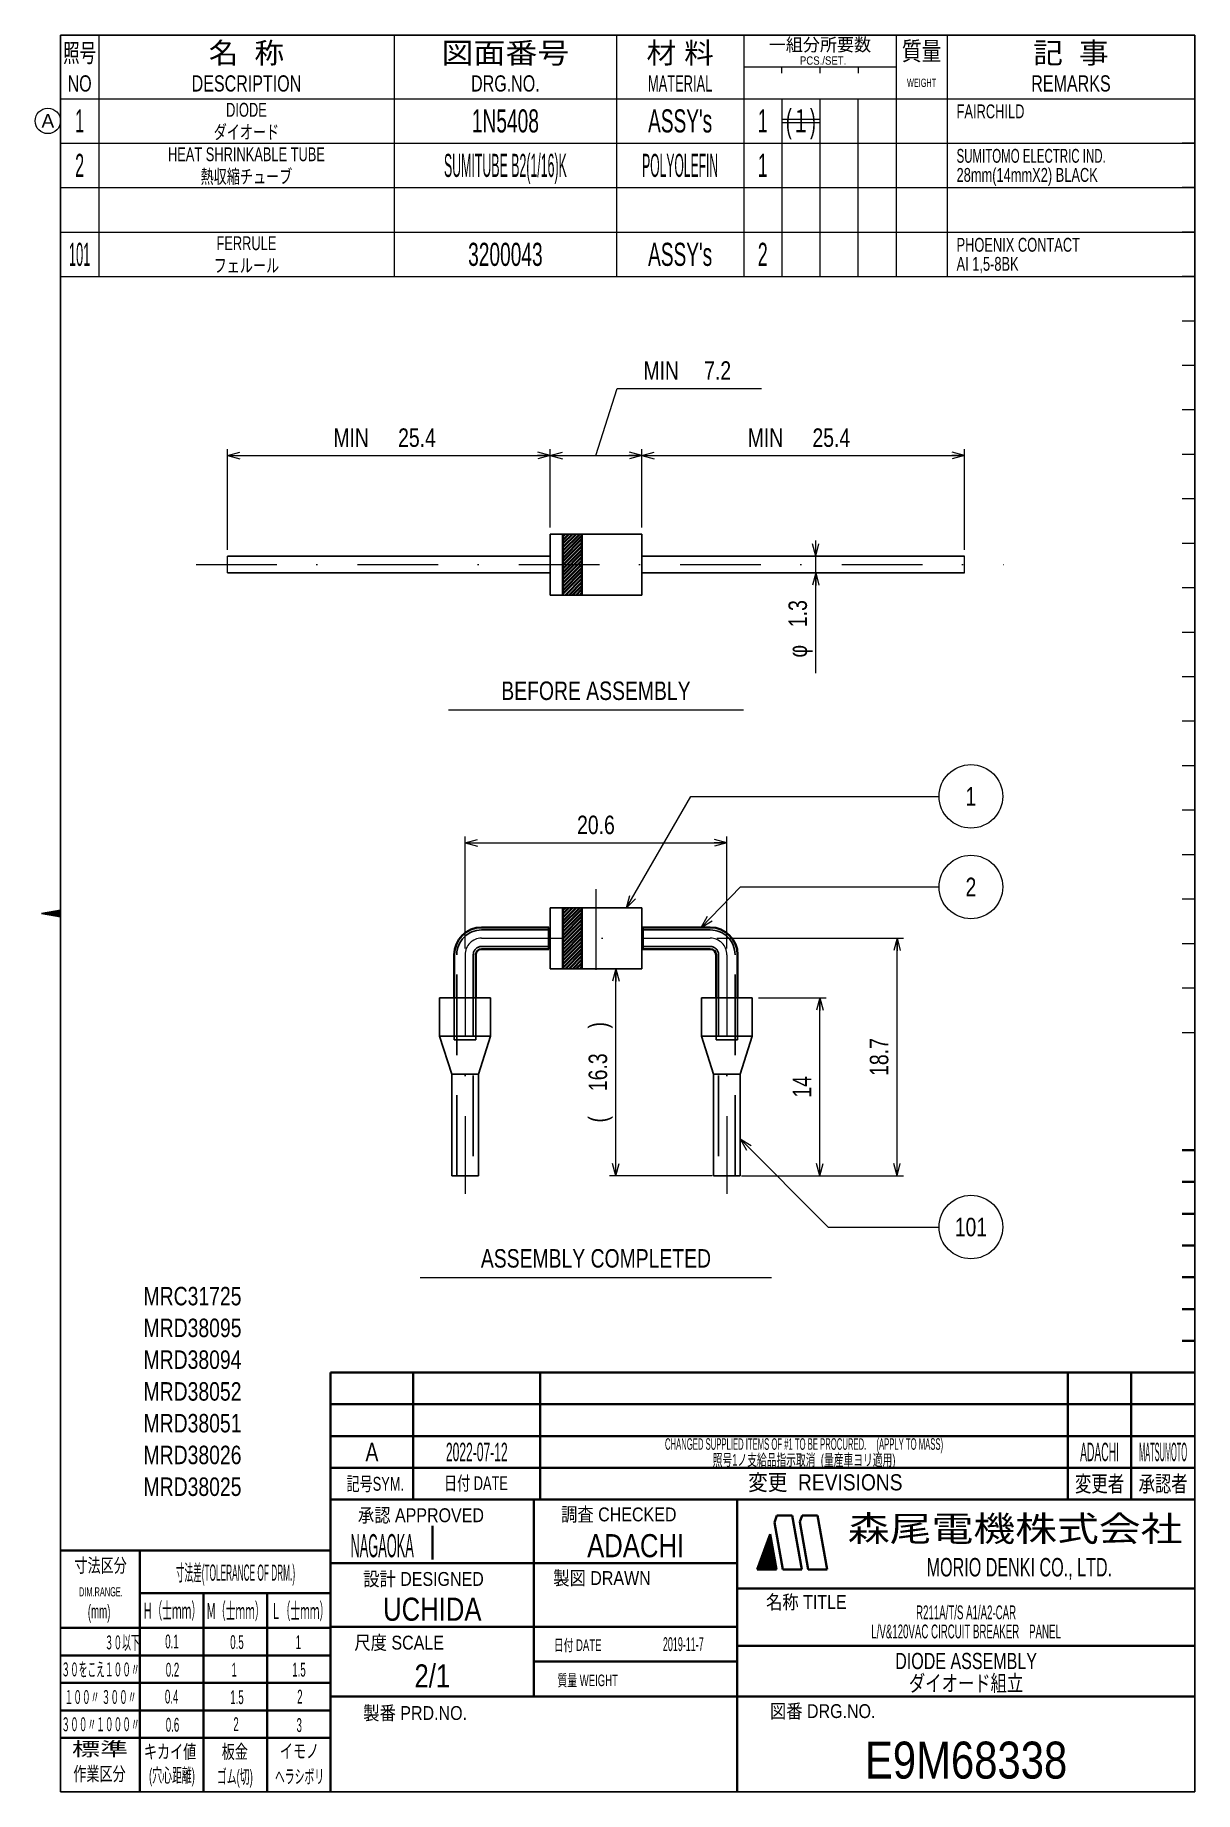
# Model space of a CAD drawing. Header units: millimetres. Extents: x 17 to 199, y 10 to 287.
import ezdxf
from ezdxf.enums import TextEntityAlignment as Align

# ---------------------------------------------------------------- set-up
doc = ezdxf.new("R2010")
doc.units = ezdxf.units.MM
doc.linetypes.add('DASHDOT', pattern=[25.3, 12.7, -6.3, 0, -6.3])
doc.linetypes.add('DASHED', pattern=[19, 12.7, -6.3])
for name, color, linetype in [('GR01_01', 7, 'Continuous'), ('GR01_02', 7, 'Continuous'), ('GR01_03', 7, 'Continuous'), ('GR01_04', 7, 'Continuous'), ('GR01_15', 7, 'Continuous'), ('GR01_16', 7, 'Continuous'), ('図面枠E9M', 7, 'Continuous'), ('表題、部品表', 7, 'Continuous'), ('表題、部品表_02', 7, 'Continuous'), ('表題、部品表_03', 7, 'Continuous'), ('表題、部品表_改訂', 7, 'Continuous')]:
    doc.layers.add(name, color=color, linetype=linetype)
doc.styles.add('HG丸ｺﾞｼｯｸM-PRO', font='')
doc.styles.get('HG丸ｺﾞｼｯｸM-PRO').set_extended_font_data('HG丸ｺﾞｼｯｸM-PRO')
pattern_1 = [(45, (0, 0), (-0.2828427, 0.2828427), [])]

# ---------------------------------------------------------------- blocks, each defined once
blk = doc.blocks.new('BLKF024')
at = {"layer": '図面枠E9M', "color": 4, "linetype": 'Continuous', "lineweight": 13}
for p, q in [((17.775844, 148.495693), (17.786182, 148.50603)), ((17.897062, 148.47549), (17.955887, 148.534315)), ((18.018281, 148.455287), (18.125593, 148.562599)), ((18.139499, 148.435083), (18.295299, 148.590883)), ((18.260717, 148.41488), (18.465004, 148.619167)), ((18.381936, 148.394677), (18.63471, 148.647452)), ((18.503154, 148.374474), (18.804416, 148.675736)), ((18.624372, 148.354271), (18.974121, 148.70402)), ((18.745591, 148.334068), (19.143827, 148.732304)), ((18.866809, 148.313865), (19.313532, 148.760589)), ((18.988027, 148.293662), (19.483238, 148.788873)), ((19.109245, 148.273459), (19.652944, 148.817157)), ((19.230464, 148.253256), (19.822649, 148.845442)), ((19.351682, 148.233053), (19.992355, 148.873726)), ((19.4729, 148.21285), (20.162061, 148.90201)), ((19.594119, 148.192647), (20.331766, 148.930294)), ((19.715337, 148.172444), (20.501472, 148.958579)), ((19.836555, 148.152241), (20.671177, 148.986863)), ((19.957774, 148.132038), (20.75, 148.924264)), ((20.078992, 148.111835), (20.75, 148.782843)), ((20.20021, 148.091632), (20.75, 148.641421)), ((20.321429, 148.071429), (20.75, 148.5)), ((20.442647, 148.051226), (20.75, 148.358579)), ((20.563865, 148.031022), (20.75, 148.217157)), ((20.685083, 148.010819), (20.75, 148.075736))]:
    blk.add_line(p, q, dxfattribs=at)
blk = doc.blocks.new('BLKF025')
at = {"layer": '図面枠E9M', "color": 3, "linetype": 'Continuous', "lineweight": 35}
for p, q in [((131.756831, 48.999879), (132.5833, 49.826349)), ((131.83776, 49.22223), (132.562102, 49.946572)), ((131.918689, 49.44458), (132.540903, 50.066794)), ((131.999617, 49.66693), (132.519705, 50.187017)), ((132.080546, 49.88928), (132.498506, 50.30724)), ((132.161475, 50.111631), (132.477307, 50.427463)), ((132.242404, 50.333981), (132.456109, 50.547686)), ((132.323333, 50.556331), (132.43491, 50.667909)), ((132.404262, 50.778681), (132.413712, 50.788131)), ((130.407871, 45.246757), (132.943675, 47.782561)), ((130.461969, 45.442276), (132.922477, 47.902784)), ((130.542898, 45.664626), (132.901278, 48.023006)), ((130.549292, 45.246757), (132.964874, 47.662338)), ((130.623827, 45.886976), (132.88008, 48.143229)), ((130.690714, 45.246757), (132.986072, 47.542115)), ((130.704756, 46.109327), (132.858881, 48.263452)), ((130.785684, 46.331677), (132.837682, 48.383675)), ((130.832135, 45.246757), (133.007271, 47.421892)), ((130.866613, 46.554027), (132.816484, 48.503898)), ((130.947542, 46.776377), (132.795285, 48.624121)), ((130.973556, 45.246757), (133.028469, 47.301669)), ((131.028471, 46.998727), (132.774087, 48.744343)), ((131.1094, 47.221078), (132.752888, 48.864566)), ((131.114978, 45.246757), (133.049668, 47.181447)), ((131.190329, 47.443428), (132.73169, 48.984789)), ((131.256399, 45.246757), (133.070866, 47.061224)), ((131.271258, 47.665778), (132.710491, 49.105012)), ((131.352186, 47.888128), (132.689293, 49.225235)), ((131.433115, 48.110479), (132.668094, 49.345457)), ((131.514044, 48.332829), (132.646896, 49.46568)), ((131.594973, 48.555179), (132.625697, 49.585903)), ((131.675902, 48.777529), (132.604499, 49.706126)), ((131.397821, 45.246757), (133.092065, 46.941001)), ((131.539242, 45.246757), (133.113263, 46.820778)), ((131.680663, 45.246757), (133.134462, 46.700555)), ((131.822085, 45.246757), (133.15566, 46.580332)), ((131.963506, 45.246757), (133.176859, 46.46011)), ((132.104927, 45.246757), (133.198057, 46.339887)), ((132.246349, 45.246757), (133.219256, 46.219664)), ((132.38777, 45.246757), (133.240455, 46.099441)), ((132.529191, 45.246757), (133.261653, 45.979218)), ((132.670613, 45.246757), (133.282852, 45.858995)), ((132.812034, 45.246757), (133.30405, 45.738773)), ((132.953455, 45.246757), (133.325249, 45.61855)), ((133.094877, 45.246757), (133.346447, 45.498327)), ((133.236298, 45.246757), (133.367646, 45.378104)), ((133.37772, 45.246757), (133.388844, 45.257881))]:
    blk.add_line(p, q, dxfattribs=at)
blk = doc.blocks.new('BLKF023')
at = {"layer": '図面枠E9M', "color": 2, "linetype": 'Continuous', "lineweight": 25}
for p, q in [((20.75, 286.75), (20.75, 10.25)), ((20.75, 286.75), (199.25, 286.75)), ((199.25, 286.75), (199.25, 10.25)), ((20.75, 10.25), (199.25, 10.25))]:
    blk.add_line(p, q, dxfattribs=at)
at = {"layer": '図面枠E9M', "color": 4, "linetype": 'Continuous', "lineweight": 13}
for p, q in [((199.25, 269.75), (197.25, 269.75)), ((199.25, 262.75), (197.25, 262.75)), ((199.25, 255.75), (197.25, 255.75)), ((199.25, 248.75), (197.25, 248.75)), ((199.25, 241.75), (197.25, 241.75)), ((199.25, 234.75), (197.25, 234.75)), ((199.25, 227.75), (197.25, 227.75)), ((199.25, 220.75), (197.25, 220.75)), ((199.25, 213.75), (197.25, 213.75)), ((199.25, 206.75), (197.25, 206.75)), ((199.25, 199.75), (197.25, 199.75)), ((199.25, 192.75), (197.25, 192.75)), ((199.25, 185.75), (197.25, 185.75)), ((199.25, 178.75), (197.25, 178.75)), ((199.25, 171.75), (197.25, 171.75)), ((199.25, 164.75), (197.25, 164.75)), ((199.25, 157.75), (197.25, 157.75)), ((199.25, 150.75), (197.25, 150.75)), ((20.75, 149), (17.75, 148.5)), ((17.75, 148.5), (20.75, 148)), ((199.25, 143.75), (197.25, 143.75)), ((199.25, 136.75), (197.25, 136.75)), ((197.25, 129.75), (199.25, 129.75))]:
    blk.add_line(p, q, dxfattribs=at)
at = {"layer": '図面枠E9M', "color": 3, "linetype": 'Continuous', "lineweight": 35}
for p, q in [((199.25, 111.25), (197.25, 111.25)), ((199.25, 106.25), (197.25, 106.25)), ((199.25, 101.25), (197.25, 101.25)), ((199.25, 96.25), (197.25, 96.25)), ((199.25, 91.25), (197.25, 91.25)), ((199.25, 86.25), (197.25, 86.25)), ((199.25, 81.25), (197.25, 81.25)), ((63.25, 76.25), (199.25, 76.25)), ((63.25, 76.25), (63.25, 10.25)), ((76.25, 76.25), (76.25, 56.25)), ((96.25, 56.25), (96.25, 76.25)), ((179.25, 56.25), (179.25, 76.25)), ((189.25, 56.25), (189.25, 76.25)), ((63.25, 71.25), (199.25, 71.25)), ((63.25, 66.25), (199.25, 66.25)), ((63.25, 61.25), (199.25, 61.25)), ((63.25, 56.25), (199.25, 56.25)), ((95.25, 56.25), (95.25, 25.25)), ((127.25, 56.25), (127.25, 10.25)), ((133.09, 52.65), (133.48, 53.75)), ((134.39, 45.25), (133.09, 52.65)), ((133.48, 53.75), (135.89, 53.75)), ((137.39, 45.25), (135.89, 53.75)), ((137.43, 53.75), (137.07, 52.76)), ((138.39, 45.25), (137.07, 52.76)), ((137.43, 53.75), (139.89, 53.75)), ((141.39, 45.25), (139.89, 53.75)), ((79.27, 52.11), (79.27, 46.8)), ((130.39, 45.25), (132.41, 50.8)), ((133.39, 45.25), (132.41, 50.8)), ((20.75, 48.25), (63.25, 48.25)), ((33.25, 48.25), (33.25, 10.25)), ((63.25, 46.25), (127.25, 46.25)), ((130.39, 45.25), (133.39, 45.25)), ((134.39, 45.25), (137.39, 45.25)), ((138.39, 45.25), (141.39, 45.25)), ((33.25, 41.55), (63.25, 41.55)), ((43.25, 41.55), (43.25, 10.25)), ((53.25, 41.55), (53.25, 10.25)), ((127.25, 42.25), (199.25, 42.25)), ((20.75, 36.05), (63.25, 36.05)), ((63.25, 36.25), (127.25, 36.25)), ((127.25, 33.25), (199.25, 33.25)), ((20.75, 31.73), (63.25, 31.73)), ((95.25, 30.75), (127.25, 30.75)), ((20.75, 27.4), (63.25, 27.4)), ((63.25, 25.25), (199.25, 25.25)), ((20.75, 23.08), (63.25, 23.08)), ((20.75, 18.75), (63.25, 18.75))]:
    blk.add_line(p, q, dxfattribs=at)
at = {"layer": '図面枠E9M', "color": 4, "linetype": 'Continuous', "lineweight": 13}
blk.add_blockref('BLKF024', (0, 0), dxfattribs=at)
at = {"layer": '図面枠E9M', "color": 3, "linetype": 'Continuous', "lineweight": 35}
blk.add_blockref('BLKF025', (0, 0), dxfattribs=at)
at = {"layer": '図面枠E9M', "color": 4, "linetype": 'Continuous', "lineweight": 13, "style": 'HG丸ｺﾞｼｯｸM-PRO'}
for s, height, width, p in [('記号SYM.', 2.182, 0.69227, (70.28, 58.74)), ('日付 DATE', 2.182, 0.692507, (86.12, 58.83)), ('変更  REVISIONS', 2.5455, 0.887352, (141.1, 58.97)), ('変更者', 2.545, 0.741121, (184.25, 58.75)), ('承認者', 2.545, 0.741121, (194.25, 58.75)), ('調査 CHECKED', 2.182, 0.863174, (108.59, 53.92)), ('承認 APPROVED', 2.1818, 0.863151, (77.46, 53.79)), ('寸法差(TOLERANCE OF DRM.)', 2.5455, 0.382528, (48.27, 44.75)), ('設計 DESIGNED', 2.1818, 0.862613, (77.86, 43.76)), ('製図 DRAWN', 2.182, 0.863099, (105.95, 43.9)), ('DIM.RANGE.', 1.455, 0.522543, (27.1, 41.74)), ('名称 TITLE', 2.182, 0.862489, (138.11, 40.12)), ('Ｈ（士ｍｍ）', 2.545, 0.439786, (38.28, 38.76)), ('Ｍ（士ｍｍ）', 2.545, 0.439786, (48.27, 38.71)), ('Ｌ（士ｍｍ）', 2.545, 0.439786, (58.45, 38.71)), ('３０以下', 2.182, 0.44793, (30.45, 33.77)), ('0.1', 2.182, 0.522424, (38.28, 33.92)), ('0.5', 2.182, 0.522424, (48.51, 33.82)), ('1', 2.18, 0.521199, (58.17, 33.82)), ('尺度 SCALE', 2.182, 0.862581, (74.03, 33.74)), ('日付 DATE', 1.818, 0.618255, (102.13, 33.34)), ('３０をこえ１００〃', 2.182, 0.44793, (27.04, 29.52)), ('0.2', 2.182, 0.522424, (38.37, 29.48)), ('1', 2.18, 0.521199, (48.08, 29.48)), ('1.5', 2.182, 0.522424, (58.27, 29.48)), ('質量 WEIGHT', 1.818, 0.618812, (103.71, 27.8)), ('１００〃 ３００〃', 2.182, 0.448161, (27.04, 25.18)), ('0.4', 2.182, 0.522424, (38.23, 25.24)), ('1.5', 2.182, 0.522424, (48.51, 25.15)), ('2', 2.18, 0.521199, (58.41, 25.24)), ('製番 PRD.NO.', 2.182, 0.863299, (76.54, 22.66)), ('図番 DRG.NO.', 2.182, 0.863083, (140.68, 22.96)), ('３００〃１０００〃', 2.182, 0.44793, (27.04, 20.89)), ('0.6', 2.182, 0.522424, (38.37, 20.81)), ('2', 2.18, 0.521199, (48.37, 20.9)), ('3', 2.18, 0.521199, (58.31, 20.76)), ('キカイ値', 2.182, 0.692256, (37.99, 16.58)), ('板金', 2.182, 0.692256, (48.18, 16.58)), ('イモノ', 2.182, 0.692256, (58.36, 16.67))]:
    blk.add_text(s, height=height, dxfattribs=dict(at, width=width)).set_placement(p, align=Align.MIDDLE_CENTER)
at = {"layer": '図面枠E9M', "color": 2, "linetype": 'Continuous', "lineweight": 25, "style": 'HG丸ｺﾞｼｯｸM-PRO', "width": 1.206081}
blk.add_text('森尾電機株式会社', height=4, dxfattribs=at).set_placement((170.97, 51.68), align=Align.MIDDLE_CENTER)
at = {"layer": '図面枠E9M', "color": 4, "linetype": 'Continuous', "lineweight": 13, "style": 'HG丸ｺﾞｼｯｸM-PRO'}
for s, width, p in [('寸法区分', 0.692256, (27.06, 44.15)), ('(mm)', 0.521312, (26.82, 36.89)), ('標準', 1.489301, (26.96, 15.25)), ('作業区分', 0.692256, (26.87, 11.35)), ('(穴心距離)', 0.521231, (38.28, 11.11)), ('ゴム(切)', 0.521232, (48.18, 10.92)), ('ヘラシボリ', 0.521228, (58.36, 10.92))]:
    blk.add_text(s, height=2.182, dxfattribs=dict(at, width=width)).set_placement(p, align=Align.BOTTOM_CENTER)
at = {"layer": '図面枠E9M', "color": 3, "linetype": 'Continuous', "lineweight": 35, "style": 'HG丸ｺﾞｼｯｸM-PRO', "width": 0.652197}
blk.add_text('MORIO DENKI CO., LTD.', height=2.9091, dxfattribs=at).set_placement((171.63, 45.61), align=Align.MIDDLE_CENTER)
blk = doc.blocks.new('BLKF026')
at = {"layer": '図面枠E9M', "color": 3, "linetype": 'Continuous', "lineweight": 35, "style": 'HG丸ｺﾞｼｯｸM-PRO'}
for s, height, width, p in [('A', 2.91, 0.782973, (69.75, 63.75)), ('2022-07-12', 2.909, 0.488281, (86.25, 63.75)), ('CHANGED SUPPLIED ITEMS OF #1 TO BE PROCURED.\u3000 (APPLY TO MASS)', 1.8182, 0.497754, (137.75, 65)), ('ADACHI', 2.909, 0.415454, (184.25, 63.75)), ('MATSUMOTO', 2.909, 0.26157, (194.25, 63.75)), ('NAGAOKA', 3.636, 0.414524, (71.36, 49)), ('ADACHI', 3.636, 0.830909, (111.25, 49)), ('UCHIDA', 3.636, 0.830691, (79.25, 39)), ('R211A/T/S A1/A2-CAR', 2.1818, 0.521924, (163.25, 38.5)), ('L/V&120VAC CIRCUIT BREAKER\u3000PANEL', 2.1818, 0.522042, (163.25, 35.5)), ('2019-11-7', 2.182, 0.482367, (118.75, 33.5)), ('2/1', 3.636, 0.828847, (79.25, 28.5)), ('DIODE ASSEMBLY', 2.5455, 0.741827, (163.25, 30.85)), ('ダイオード組立', 2.545, 0.741121, (163.25, 27.35)), ('E9M68338', 5.818, 0.845879, (163.25, 15.25))]:
    blk.add_text(s, height=height, dxfattribs=dict(at, width=width)).set_placement(p, align=Align.MIDDLE_CENTER)
blk = doc.blocks.new('BLKF028')
at = {"layer": '表題、部品表', "color": 4, "linetype": 'Continuous', "lineweight": 13}
for p, q in [((20.75, 286.75), (20.75, 276.75)), ((20.75, 286.75), (199.25, 286.75)), ((26.75, 286.75), (26.75, 276.75)), ((73.25, 286.75), (73.25, 276.75)), ((108.25, 286.75), (108.25, 276.75)), ((128.25, 286.75), (128.25, 276.75)), ((152.25, 286.75), (152.25, 276.75)), ((160.25, 286.75), (160.25, 276.75)), ((199.25, 286.75), (199.25, 276.75)), ((128.25, 281.75), (152.25, 281.75)), ((134.25, 280.75), (134.25, 281.75)), ((140.25, 281.75), (140.25, 280.75)), ((146.25, 281.75), (146.25, 280.75)), ((20.75, 276.75), (199.25, 276.75))]:
    blk.add_line(p, q, dxfattribs=at)
at = {"layer": '表題、部品表', "color": 3, "linetype": 'Continuous', "lineweight": 35, "style": 'HG丸ｺﾞｼｯｸM-PRO'}
for s, height, width, p in [('照号', 2.909, 0.651535, (23.75, 283.95)), ('名  称', 3.273, 1.042426, (50, 283.95)), ('図面番号', 3.273, 1.127518, (90.75, 283.95)), ('材 料', 3.273, 1.042439, (118.25, 283.95)), ('一組分所要数', 2.036, 0.966638, (140.25, 285.25)), ('質量', 2.909, 0.781842, (156.25, 284.25)), ('記  事', 3.273, 1.042426, (179.75, 283.95)), ('PCS./SET.', 1.309, 0.862935, (140.75, 282.75)), ('NO', 2.545, 0.740841, (23.75, 279.15)), ('DESCRIPTION', 2.5455, 0.741365, (50, 279.15)), ('DRG.NO.', 2.545, 0.741189, (90.75, 279.15)), ('MATERIAL', 2.545, 0.594756, (118.25, 279.15)), ('WEIGHT', 1.309, 0.635507, (156.25, 279.25)), ('REMARKS', 2.545, 0.742803, (179.75, 279.15))]:
    blk.add_text(s, height=height, dxfattribs=dict(at, width=width)).set_placement(p, align=Align.MIDDLE_CENTER)
blk = doc.blocks.new('BLKF027')
at = {"layer": '表題、部品表', "color": 3, "linetype": 'Continuous', "lineweight": 13}
blk.add_blockref('BLKF028', (0, 0), dxfattribs=at)
blk = doc.blocks.new('BLKF029')
at = {"layer": '表題、部品表_02', "color": 4, "linetype": 'Continuous', "lineweight": 13}
for p, q in [((20.75, 269.75), (20.75, 262.75)), ((20.75, 269.75), (199.25, 269.75)), ((26.75, 269.75), (26.75, 262.75)), ((73.25, 269.75), (73.25, 262.75)), ((108.25, 269.75), (108.25, 262.75)), ((128.25, 269.75), (128.25, 262.75)), ((134.25, 269.75), (134.25, 262.75)), ((140.25, 269.75), (140.25, 262.75)), ((146.25, 262.75), (146.25, 269.75)), ((152.25, 269.75), (152.25, 262.75)), ((160.25, 269.75), (160.25, 262.75)), ((199.25, 269.75), (199.25, 262.75)), ((20.75, 262.75), (199.25, 262.75))]:
    blk.add_line(p, q, dxfattribs=at)
blk = doc.blocks.new('BLKF031')
at = {"layer": '表題、部品表_02', "color": 4, "linetype": 'Continuous', "lineweight": 13}
for p, q in [((20.75, 276.75), (20.75, 269.75)), ((20.75, 276.75), (199.25, 276.75)), ((26.75, 276.75), (26.75, 269.75)), ((73.25, 276.75), (73.25, 269.75)), ((108.25, 276.75), (108.25, 269.75)), ((128.25, 276.75), (128.25, 269.75)), ((134.25, 276.75), (134.25, 269.75)), ((140.25, 276.75), (140.25, 269.75)), ((146.25, 269.75), (146.25, 276.75)), ((152.25, 276.75), (152.25, 269.75)), ((160.25, 276.75), (160.25, 269.75)), ((199.25, 276.75), (199.25, 269.75)), ((20.75, 269.75), (199.25, 269.75))]:
    blk.add_line(p, q, dxfattribs=at)
blk = doc.blocks.new('BLKF033')
at = {"layer": '表題、部品表_02', "color": 4, "linetype": 'Continuous', "lineweight": 13}
for p, q in [((20.75, 262.75), (20.75, 255.75)), ((20.75, 262.75), (199.25, 262.75)), ((26.75, 262.75), (26.75, 255.75)), ((73.25, 262.75), (73.25, 255.75)), ((108.25, 262.75), (108.25, 255.75)), ((128.25, 262.75), (128.25, 255.75)), ((134.25, 262.75), (134.25, 255.75)), ((140.25, 262.75), (140.25, 255.75)), ((146.25, 255.75), (146.25, 262.75)), ((152.25, 262.75), (152.25, 255.75)), ((160.25, 262.75), (160.25, 255.75)), ((199.25, 262.75), (199.25, 255.75)), ((20.75, 255.75), (199.25, 255.75))]:
    blk.add_line(p, q, dxfattribs=at)
blk = doc.blocks.new('BLKF035')
at = {"layer": '表題、部品表_02', "color": 4, "linetype": 'Continuous', "lineweight": 13}
for p, q in [((20.75, 255.75), (20.75, 248.75)), ((20.75, 255.75), (199.25, 255.75)), ((26.75, 255.75), (26.75, 248.75)), ((73.25, 255.75), (73.25, 248.75)), ((108.25, 255.75), (108.25, 248.75)), ((128.25, 255.75), (128.25, 248.75)), ((134.25, 255.75), (134.25, 248.75)), ((140.25, 255.75), (140.25, 248.75)), ((146.25, 248.75), (146.25, 255.75)), ((152.25, 255.75), (152.25, 248.75)), ((160.25, 255.75), (160.25, 248.75)), ((199.25, 255.75), (199.25, 248.75)), ((20.75, 248.75), (199.25, 248.75))]:
    blk.add_line(p, q, dxfattribs=at)
blk = doc.blocks.new('FXTIP_ARROW_S')
at = {"color": 0, "linetype": 'Continuous', "lineweight": -2}
for q in [(-1, 0), (-0.97, 0.26), (-0.97, -0.26)]:
    blk.add_line((0, 0), q, dxfattribs=at)
blk = doc.blocks.new('FXTIP_ARROW_E')
at = {"color": 0, "linetype": 'Continuous', "lineweight": -2}
for q in [(-1, 0), (-0.97, 0.26), (-0.97, -0.26)]:
    blk.add_line((0, 0), q, dxfattribs=at)
blk = doc.blocks.new('BLKF037')
at = {"layer": '表題、部品表_改訂', "color": 4, "linetype": 'Continuous', "lineweight": 13}
blk.add_circle((18.75, 273.25), 2, dxfattribs=at)
at = {"layer": '表題、部品表_改訂', "color": 4, "linetype": 'Continuous', "lineweight": 13, "style": 'HG丸ｺﾞｼｯｸM-PRO', "width": 1.042301}
blk.add_text('A', height=2.18, dxfattribs=at).set_placement((18.75, 273.25), align=Align.MIDDLE_CENTER)

msp = doc.modelspace()

# ---------------------------------------------------------------- hatches: boundary and pattern name
at = {"layer": 'GR01_01', "linetype": 'Continuous', "lineweight": 35}
h = msp.add_hatch(dxfattribs=at)
h.set_pattern_fill('_USER', scale=0.4, angle=45, style=0, pattern_type=0)
h.set_pattern_definition(pattern_1)
h.paths.add_polyline_path([(99.8, 208.23), (102.8, 208.23), (102.8, 198.63), (99.8, 198.63)], flags=0)
h = msp.add_hatch(dxfattribs=at)
h.set_pattern_fill('_USER', scale=0.4, angle=45, style=0, pattern_type=0)
h.set_pattern_definition(pattern_1)
h.paths.add_polyline_path([(99.8, 149.41), (102.8, 149.41), (102.8, 139.81), (99.8, 139.81)], flags=0)

# ---------------------------------------------------------------- linework, layer by layer
at = {"layer": 'GR01_01', "color": 7, "linetype": 'Continuous', "lineweight": 25}
for p, q in [((112.2, 208.23), (97.8, 208.23)), ((97.8, 208.23), (97.8, 198.63)), ((112.2, 208.23), (112.2, 198.63)), ((97.8, 204.73), (47, 204.73)), ((163, 204.73), (112.2, 204.73)), ((47, 202.13), (97.8, 202.13)), ((112.2, 202.13), (163, 202.13)), ((97.8, 198.63), (112.2, 198.63)), ((112.2, 149.41), (97.8, 149.41)), ((97.8, 149.41), (97.8, 139.81)), ((112.2, 149.41), (112.2, 139.81)), ((97.8, 139.81), (112.2, 139.81)), ((83.1, 107.21), (85.7, 107.21)), ((126.9, 107.21), (124.3, 107.21))]:
    msp.add_line(p, q, dxfattribs=at)
at = {"layer": 'GR01_01', "color": 7, "linetype": 'Continuous', "lineweight": 35}
for p, q in [((99.8, 198.63), (99.8, 208.23)), ((102.8, 198.63), (102.8, 208.23)), ((99.8, 139.81), (99.8, 149.41)), ((102.8, 139.81), (102.8, 149.41))]:
    msp.add_line(p, q, dxfattribs=at)
at = {"layer": 'GR01_01', "color": 3, "linetype": 'Continuous', "lineweight": 13}
for p, q in [((47, 202.13), (47, 204.73)), ((163, 202.13), (163, 204.73))]:
    msp.add_line(p, q, dxfattribs=at)
at = {"layer": 'GR01_01', "color": 7, "linetype": 'DASHED', "lineweight": 25}
for p, q in [((87, 145.91), (97.8, 145.91)), ((123, 145.91), (112.2, 145.91)), ((83.1, 107.21), (83.1, 142.01)), ((85.7, 142.01), (85.7, 107.21)), ((97.8, 143.31), (87, 143.31)), ((112.2, 143.31), (123, 143.31)), ((124.3, 142.01), (124.3, 107.21)), ((126.9, 107.21), (126.9, 142.01))]:
    msp.add_line(p, q, dxfattribs=at)
for centre, radius, start, end in [((87, 142.01), 3.9, 90, 180), ((123, 142.01), 3.9, 0, 90), ((87, 142.01), 1.3, 90, 180), ((123, 142.01), 1.3, 0, 90)]:
    msp.add_arc(centre, radius, start, end, dxfattribs=at)
at = {"layer": 'GR01_02', "color": 4, "linetype": 'DASHDOT', "lineweight": 13}
for p, q in [((42.07, 203.43), (169.12, 203.43)), ((105, 152.33), (105, 137.78)), ((87, 144.61), (123, 144.61)), ((84.4, 142.01), (84.4, 104.36)), ((125.6, 142.01), (125.6, 104.36))]:
    msp.add_line(p, q, dxfattribs=at)
for centre, start, end in [((87, 142.01), 90, 180), ((123, 142.01), 0, 90)]:
    msp.add_arc(centre, 2.6, start, end, dxfattribs=at)
at = {"layer": 'GR01_03', "color": 7, "linetype": 'Continuous', "lineweight": 25}
for p, q in [((80.4, 135.21), (80.4, 129.21)), ((88.4, 135.21), (80.4, 135.21)), ((88.4, 129.21), (88.4, 135.21)), ((121.6, 129.21), (121.6, 135.21)), ((121.6, 135.21), (129.6, 135.21)), ((129.6, 135.21), (129.6, 129.21)), ((80.4, 129.21), (82.3, 123.21)), ((88.4, 129.21), (80.4, 129.21)), ((86.5, 123.21), (88.4, 129.21)), ((123.5, 123.21), (121.6, 129.21)), ((121.6, 129.21), (129.6, 129.21)), ((129.6, 129.21), (127.7, 123.21)), ((82.3, 123.21), (82.3, 107.21)), ((86.5, 123.21), (82.3, 123.21)), ((86.5, 107.21), (86.5, 123.21)), ((123.5, 107.21), (123.5, 123.21)), ((123.5, 123.21), (127.7, 123.21)), ((127.7, 123.21), (127.7, 107.21)), ((86.5, 107.21), (82.3, 107.21)), ((123.5, 107.21), (127.7, 107.21))]:
    msp.add_line(p, q, dxfattribs=at)
at = {"layer": 'GR01_04', "color": 7, "linetype": 'Continuous', "lineweight": 35}
for p, q in [((97.6, 146.31), (87, 146.31)), ((97.6, 142.91), (97.6, 146.31)), ((112.4, 146.31), (123, 146.31)), ((112.4, 142.91), (112.4, 146.31)), ((82.7, 142.01), (82.7, 135.21)), ((86.1, 142.01), (86.1, 135.21)), ((97.6, 142.91), (87, 142.91)), ((112.4, 142.91), (123, 142.91)), ((123.9, 142.01), (123.9, 135.21)), ((127.3, 142.01), (127.3, 135.21))]:
    msp.add_line(p, q, dxfattribs=at)
at = {"layer": 'GR01_04', "color": 7, "linetype": 'DASHED', "lineweight": 25}
for p, q in [((82.7, 135.21), (82.7, 128.61)), ((86.1, 135.21), (86.1, 128.61)), ((123.9, 135.21), (123.9, 128.61)), ((127.3, 135.21), (127.3, 128.61)), ((86.1, 128.61), (82.7, 128.61)), ((123.9, 128.61), (127.3, 128.61))]:
    msp.add_line(p, q, dxfattribs=at)
at = {"layer": 'GR01_04', "color": 7, "linetype": 'Continuous', "lineweight": 35}
for centre, radius, start, end in [((87, 142.01), 4.3, 90, 180), ((123, 142.01), 4.3, 0, 90), ((87, 142.01), 0.9, 90, 180), ((123, 142.01), 0.9, 0, 90)]:
    msp.add_arc(centre, radius, start, end, dxfattribs=at)
at = {"layer": 'GR01_15', "color": 4, "linetype": 'Continuous', "lineweight": 13}
for p, q in [((109.83, 149.41), (119.95, 166.94)), ((119.95, 166.94), (159.01, 166.94)), ((121.56, 146.31), (127.76, 152.68)), ((127.76, 152.68), (159.01, 152.68)), ((127.7, 113.01), (141.56, 99.15)), ((141.56, 99.15), (159.01, 99.15))]:
    msp.add_line(p, q, dxfattribs=at)
for centre in [(164.01, 166.94), (164.01, 152.68), (164.01, 99.15)]:
    msp.add_circle(centre, 5, dxfattribs=at)
at = {"layer": 'GR01_16', "color": 4, "linetype": 'Continuous', "lineweight": 13}
for p, q in [((105, 220.57), (108.35, 231.13)), ((108.35, 231.13), (131.07, 231.13)), ((47, 205.73), (47, 221.57)), ((97.8, 209.23), (97.8, 221.57)), ((112.2, 209.23), (112.2, 221.57)), ((163, 205.73), (163, 221.57)), ((47, 220.57), (97.8, 220.57)), ((97.8, 220.57), (112.2, 220.57)), ((112.2, 220.57), (163, 220.57)), ((139.58, 204.73), (139.58, 207.23)), ((139.58, 202.13), (139.58, 204.73)), ((139.58, 186.31), (139.58, 202.13)), ((81.8, 180.56), (128.2, 180.56)), ((84.4, 143.01), (84.4, 160.62)), ((125.6, 143.01), (125.6, 160.62)), ((84.4, 159.62), (125.6, 159.62)), ((124, 144.61), (153.38, 144.61)), ((152.38, 107.21), (152.38, 144.61)), ((108.13, 107.21), (108.13, 139.81)), ((130.6, 135.21), (141.25, 135.21)), ((140.25, 107.21), (140.25, 135.21)), ((123.3, 107.21), (107.13, 107.21)), ((127.9, 107.21), (141.25, 107.21)), ((128.7, 107.21), (153.38, 107.21)), ((77.36, 91.22), (132.64, 91.22))]:
    msp.add_line(p, q, dxfattribs=at)
at = {"layer": '表題、部品表_改訂', "color": 4, "linetype": 'Continuous', "lineweight": 13}
for p, q in [((134.25, 273.5), (140.25, 273.5)), ((134.25, 273), (140.25, 273))]:
    msp.add_line(p, q, dxfattribs=at)

# ---------------------------------------------------------------- block references
at = {"layer": 'GR01_15', "color": 4, "linetype": 'Continuous', "lineweight": 13, "xscale": 2, "yscale": 2}
for p, rotation in [((109.83, 149.41), 240), ((121.56, 146.31), 225.7699553748), ((127.7, 113.01), 135)]:
    msp.add_blockref('FXTIP_ARROW_S', p, dxfattribs=dict(at, rotation=rotation))
at = {"layer": 'GR01_16', "color": 4, "linetype": 'Continuous', "lineweight": 13, "xscale": 2, "yscale": 2}
for name, p, rotation in [('FXTIP_ARROW_S', (47, 220.57), 180), ('FXTIP_ARROW_E', (97.8, 220.57), 360), ('FXTIP_ARROW_S', (97.8, 220.57), 180), ('FXTIP_ARROW_E', (112.2, 220.57), 360), ('FXTIP_ARROW_S', (112.2, 220.57), 180), ('FXTIP_ARROW_E', (163, 220.57), 360), ('FXTIP_ARROW_S', (139.58, 204.73), 270), ('FXTIP_ARROW_E', (139.58, 202.13), 90), ('FXTIP_ARROW_S', (84.4, 159.62), 180), ('FXTIP_ARROW_E', (125.6, 159.62), 360), ('FXTIP_ARROW_E', (152.38, 144.61), 90), ('FXTIP_ARROW_E', (108.13, 139.81), 90), ('FXTIP_ARROW_E', (140.25, 135.21), 90), ('FXTIP_ARROW_S', (108.13, 107.21), 270), ('FXTIP_ARROW_S', (140.25, 107.21), 270), ('FXTIP_ARROW_S', (152.38, 107.21), 270)]:
    msp.add_blockref(name, p, dxfattribs=dict(at, rotation=rotation))
at = {"layer": '図面枠E9M', "color": 4, "linetype": 'Continuous', "lineweight": 13}
msp.add_blockref('BLKF023', (0, 0), dxfattribs=at)
at = {"layer": '図面枠E9M', "color": 3, "linetype": 'Continuous', "lineweight": 35}
msp.add_blockref('BLKF026', (0, 0), dxfattribs=at)
at = {"layer": '表題、部品表', "color": 3, "linetype": 'Continuous', "lineweight": 13}
msp.add_blockref('BLKF027', (0, 0), dxfattribs=at)
at = {"layer": '表題、部品表_02', "color": 4, "linetype": 'Continuous', "lineweight": 13}
for name in ['BLKF031', 'BLKF029', 'BLKF033', 'BLKF035']:
    msp.add_blockref(name, (0, 0), dxfattribs=at)
at = {"layer": '表題、部品表_改訂', "color": 4, "linetype": 'Continuous', "lineweight": 13}
msp.add_blockref('BLKF037', (0, 0), dxfattribs=at)

# ---------------------------------------------------------------- texts
at = {"layer": 'GR01_15', "color": 3, "linetype": 'Continuous', "lineweight": 35, "style": 'HG丸ｺﾞｼｯｸM-PRO', "width": 0.784542}
for s, height, p in [('1', 2.91, (164.01, 166.94)), ('2', 2.91, (164.01, 152.68)), ('101', 2.909, (164.01, 99.15))]:
    msp.add_text(s, height=height, rotation=0, dxfattribs=at).set_placement(p, align=Align.MIDDLE_CENTER)
at = {"layer": 'GR01_16', "color": 4, "linetype": 'Continuous', "lineweight": 35, "style": 'HG丸ｺﾞｼｯｸM-PRO'}
for s, width, p in [('MIN', 0.781708, (115.27, 231.63)), ('7.2', 0.784839, (124.15, 231.63))]:
    msp.add_text(s, height=2.909, dxfattribs=dict(at, width=width)).set_placement(p, align=Align.BOTTOM_CENTER)
for s, height, rotation, width, p in [('MIN', 2.909, 0, 0.781708, (66.48, 221.07)), ('25.4', 2.909, 0, 0.784749, (76.84, 221.07)), ('MIN', 2.909, 0, 0.781708, (131.68, 221.07)), ('25.4', 2.909, 0, 0.784749, (142.04, 221.07)), ('1.3', 2.909, 90, 0.784839, (139.08, 195.7)), ('φ', 2.91, 90, 0.781842, (139.08, 189.78))]:
    msp.add_text(s, height=height, rotation=rotation, dxfattribs=dict(at, width=width)).set_placement(p, align=Align.BOTTOM_CENTER)
at = {"layer": 'GR01_16', "color": 3, "linetype": 'Continuous', "lineweight": 35, "style": 'HG丸ｺﾞｼｯｸM-PRO'}
for s, width, p in [('BEFORE ASSEMBLY', 0.782778, (105, 183.56)), ('ASSEMBLY COMPLETED', 0.782904, (105, 94.22))]:
    msp.add_text(s, height=2.9091, dxfattribs=dict(at, width=width)).set_placement(p, align=Align.MIDDLE_CENTER)
for s, height, rotation, width, p in [('20.6', 2.909, 0, 0.784749, (105, 160.12)), (')', 2.91, 90, 0.781868, (107.63, 130.91)), ('18.7', 2.909, 90, 0.784749, (151.88, 125.91)), ('16.3', 2.909, 90, 0.784749, (107.63, 123.51)), ('14', 2.909, 90, 0.784542, (139.75, 121.21)), ('(', 2.91, 90, 0.781868, (107.63, 116.11))]:
    msp.add_text(s, height=height, rotation=rotation, dxfattribs=dict(at, width=width)).set_placement(p, align=Align.BOTTOM_CENTER)
at = {"layer": '図面枠E9M', "color": 3, "linetype": 'Continuous', "lineweight": 35, "style": 'HG丸ｺﾞｼｯｸM-PRO', "width": 0.618955}
msp.add_text('照号1ノ支給品指示取消  (量産車ヨリ適用)', height=1.8182, dxfattribs=at).set_placement((137.75, 62.5), align=Align.MIDDLE_CENTER)
at = {"layer": '表題、部品表', "color": 3, "linetype": 'Continuous', "lineweight": 35, "style": 'HG丸ｺﾞｼｯｸM-PRO'}
for s, width, p in [('MRC31725', 0.783478, (41.51, 88.28)), ('MRD38095', 0.783793, (41.51, 83.28)), ('MRD38094', 0.783793, (41.51, 78.28)), ('MRD38052', 0.783793, (41.51, 73.28)), ('MRD38051', 0.783793, (41.51, 68.28)), ('MRD38026', 0.783793, (41.51, 63.28)), ('MRD38025', 0.783793, (41.51, 58.28))]:
    msp.add_text(s, height=2.909, dxfattribs=dict(at, width=width)).set_placement(p, align=Align.MIDDLE_CENTER)
at = {"layer": '表題、部品表_03', "color": 3, "linetype": 'Continuous', "lineweight": 35, "style": 'HG丸ｺﾞｼｯｸM-PRO'}
for s, height, width, p in [('1', 3.64, 0.521199, (23.75, 273.25)), ('DIODE', 2.182, 0.693005, (50, 275)), ('1N5408', 3.636, 0.620192, (90.75, 273.25)), ("ASSY's", 3.636, 0.617769, (118.25, 273.25)), ('1', 3.64, 0.576062, (131.25, 273.25)), ('ダイオード', 2.182, 0.692256, (50, 271.5)), ('HEAT SHRINKABLE TUBE', 2.1818, 0.692584, (50, 268)), ('SUMITUBE B2(1/16)K', 3.6364, 0.399672, (90.75, 266.25)), ('2', 3.64, 0.521199, (23.75, 266.25)), ('熱収縮チューブ', 2.182, 0.692256, (50, 264.5)), ('POLYOLEFIN', 3.636, 0.391617, (118.25, 266.25)), ('1', 3.64, 0.576062, (131.25, 266.25)), ('FERRULE', 2.182, 0.691911, (50, 254)), ('101', 3.636, 0.416959, (23.75, 252.25)), ('フェルール', 2.182, 0.692256, (50, 250.5)), ('3200043', 3.636, 0.619953, (90.75, 252.25)), ("ASSY's", 3.636, 0.617769, (118.25, 252.25)), ('2', 3.64, 0.576062, (131.25, 252.25))]:
    msp.add_text(s, height=height, dxfattribs=dict(at, width=width)).set_placement(p, align=Align.MIDDLE_CENTER)
for s, height, width, p in [('FAIRCHILD', 2.182, 0.693299, (161.75, 274.75)), ('SUMITOMO ELECTRIC IND.', 2.1818, 0.618831, (161.75, 267.75)), ('28mm(14mmX2) BLACK', 2.1818, 0.692319, (161.75, 264.75)), ('PHOENIX CONTACT', 2.1818, 0.692624, (161.75, 253.75)), ('AI 1,5-8BK', 2.182, 0.692349, (161.75, 250.75))]:
    msp.add_text(s, height=height, dxfattribs=dict(at, width=width)).set_placement(p, align=Align.MIDDLE_LEFT)
at = {"layer": '表題、部品表_改訂', "color": 3, "linetype": 'Continuous', "lineweight": 35, "style": 'HG丸ｺﾞｼｯｸM-PRO', "width": 0.578097}
msp.add_text('(１)', height=3.636, dxfattribs=at).set_placement((137.25, 273.25), align=Align.MIDDLE_CENTER)

doc.saveas('drawing.dxf')
